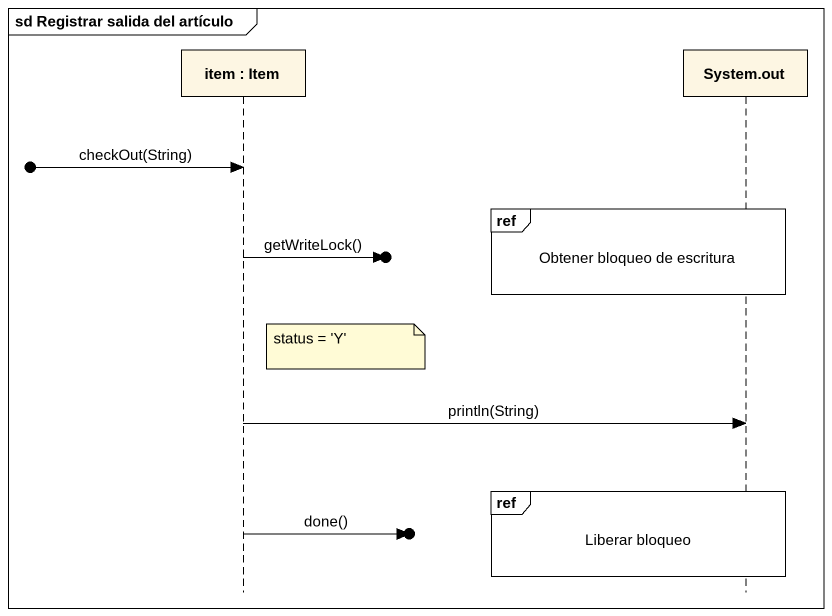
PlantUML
@startuml
mainframe sd Registrar salida del artículo
hide footbox
participant "item : Item" as item
participant "System.out" as System_out

[o-> item : checkOut(String)
ref over System_out : Obtener bloqueo de escritura
item ->o] : getWriteLock()
note right of item : status = 'Y'
item -> System_out : println(String)
ref over System_out : Liberar bloqueo
item ->o] : done()
@enduml
